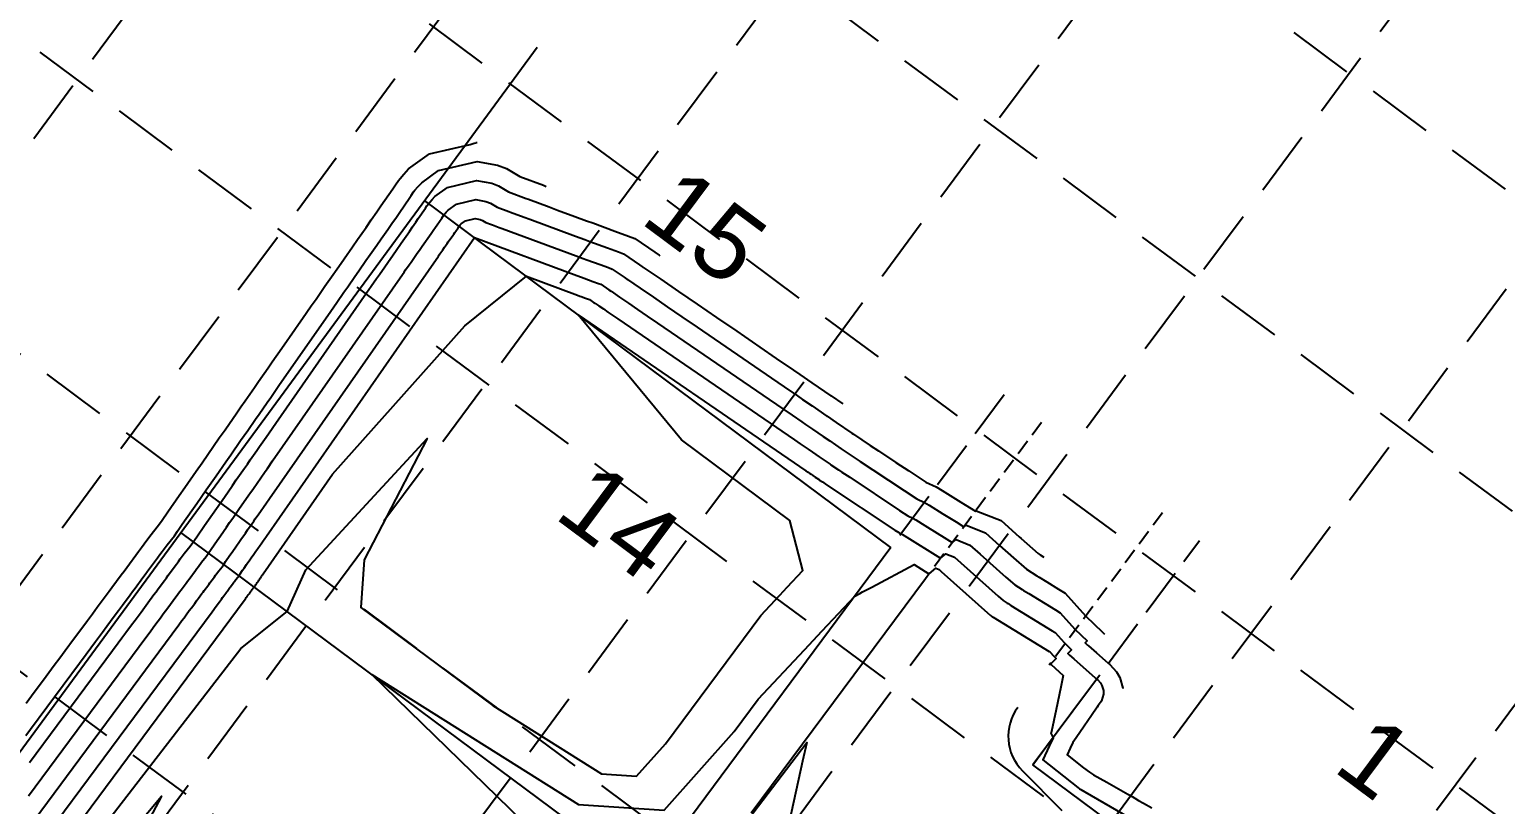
# Model space of a CAD drawing. Header units: feet. Extents: x 2260 to 6199, y 3666 to 7344.
# Drawn here: x 3605.8 to 3908.9, y 6721.6 to 6880.7 of the extents above; entities that cross this region are included whole.
import ezdxf
from ezdxf.enums import TextEntityAlignment as Align

# ---------------------------------------------------------------- set-up
doc = ezdxf.new("R2010")
doc.units = ezdxf.units.FT
doc.header["$LTSCALE"] = 40
doc.header["$MEASUREMENT"] = 0
for name, pattern in [('HIDDEN', [0.375, 0.25, -0.125]), ('SEWER', [0.325, 0.25, -0.075]), ('TIGHT', [0.12, 0.08, -0.04])]:
    doc.linetypes.add(name, pattern=pattern)
for name, color, linetype in [('BOUNDARY-LINE', 1, 'CONTINUOUS'), ('EOP-FUTURE', 4, 'TIGHT'), ('EOP-PROP', 4, 'CONTINUOUS'), ('FLOW-ARROWS', 253, 'CONTINUOUS'), ('GRID', 254, 'HIDDEN'), ('LOT-NOS', 4, 'CONTINUOUS'), ('lots-line', 4, 'CONTINUOUS'), ('PC', 43, 'CONTINUOUS'), ('ST-ROW', 2, 'CONTINUOUS'), ('ST-ROW-FUTURE', 4, 'SEWER')]:
    doc.layers.add(name, color=color, linetype=linetype)
doc.styles.get("Standard").update_dxf_attribs({"font": 'ARIAL.TTF'})

msp = doc.modelspace()

# ---------------------------------------------------------------- linework, layer by layer
at = {"layer": 'BOUNDARY-LINE', "color": 7}
for p, q in [((3173.84, 6147.13), (3710.09, 6877.07)), ((3822.86, 6744.56), (3811.86, 6729.77)), ((4435.88, 6265.94), (3811.86, 6729.77))]:
    msp.add_line(p, q, dxfattribs=at)
at = {"layer": 'EOP-FUTURE', "color": 7}
for p, q in [((3813.61, 6800.01), (3789.79, 6767.96)), ((3838.48, 6781.5), (3815.23, 6750.23))]:
    msp.add_line(p, q, dxfattribs=at)
at = {"layer": 'EOP-PROP', "color": 7}
for p, q in [((3789.79, 6767.96), (3754, 6719.81)), ((3817.9, 6720.3), (3809.71, 6728.53))]:
    msp.add_line(p, q, dxfattribs=at)
msp.add_arc((3816.8, 6735.58), 10, 143.3765, 224.8458, dxfattribs=at)
at = {"layer": 'FLOW-ARROWS', "color": 7}
for points in [[(3703.52, 6814.64, 0, 1.67, 0), (3699.87, 6811.22, 0, 0, 0), (3694.76, 6806.44, 0, 0, 0)], [(3748.14, 6797.83, 0, 1.67, 0), (3744.13, 6800.82, 0, 0, 0), (3732.98, 6809.12, 0, 0, 0)], [(3687.77, 6794.28, 0, 1.67, 0), (3689.99, 6798.76, 0, 0, 0), (3692.46, 6803.74, 0, 0, 0)], [(3653.26, 6747.79, 0, 1.67, 0), (3649.61, 6744.37, 0, 0, 0), (3644.5, 6739.59, 0, 0, 0)], [(3700.47, 6729.51, 0, 1.67, 0), (3696.46, 6732.49, 0, 0, 0), (3685.31, 6740.79, 0, 0, 0)], [(3637.51, 6727.43, 0, 1.67, 0), (3639.73, 6731.91, 0, 0, 0), (3642.2, 6736.89, 0, 0, 0)]]:
    msp.add_lwpolyline(points, format="xyseb", dxfattribs=at)
at = {"layer": 'GRID', "linetype": 'HIDDEN', "ltscale": 1.35}
for p, q in [((3458.75, 7181.54), (6061.18, 5252.37)), ((3427.64, 7139.57), (6030.07, 5210.4)), ((3395.08, 7098.88), (5997.51, 5169.71)), ((3771.54, 7080.59), (2682.06, 5610.89)), ((3363.96, 7056.9), (5966.39, 5127.73)), ((3813.52, 7049.47), (2724.04, 5579.77)), ((3855.49, 7018.35), (2766.01, 5548.66)), ((3332.84, 7014.93), (5935.28, 5085.76)), ((3897.47, 6987.24), (2807.99, 5517.54)), ((3301.73, 6972.95), (5904.16, 5043.78)), ((3939.44, 6956.12), (2849.96, 5486.42)), ((3981.42, 6925.01), (2891.93, 5455.31)), ((4023.39, 6893.89), (2933.91, 5424.19))]:
    msp.add_line(p, q, dxfattribs=at)
at = {"layer": 'lots-line', "color": 7}
for p, q in [((3782.73, 6774.39), (3686.95, 6845.58)), ((3732.3, 6706.55), (3636.91, 6777.46))]:
    msp.add_line(p, q, dxfattribs=at)
at = {"layer": 'PC', "color": 43, "flags": 128}
for points, elevation in [([(3605.15, 6742.39), (3606.26, 6743.89), (3609.29, 6747.98), (3610.94, 6750.2), (3612.08, 6751.74), (3613.19, 6753.25), (3614.88, 6755.53), (3615.96, 6756.97), (3617.72, 6759.35), (3618.75, 6760.74), (3619.76, 6762.1), (3621.57, 6764.55), (3622.18, 6765.37), (3622.78, 6766.18), (3624.67, 6768.73), (3625.25, 6769.52), (3625.82, 6770.28), (3628.25, 6773.56), (3628.83, 6774.34), (3629.39, 6775.09), (3630.57, 6776.69), (3632.33, 6778.92), (3633.07, 6779.98), (3634.25, 6781.67), (3636.57, 6785.01), (3637.76, 6786.71), (3640.08, 6790.05), (3641.28, 6791.76), (3642.45, 6793.44), (3644.82, 6796.85), (3645.99, 6798.53), (3648.4, 6801.98), (3649.27, 6803.23), (3650.11, 6804.44), (3652.04, 6807.2), (3652.89, 6808.43), (3654.84, 6811.23), (3655.7, 6812.46), (3657.68, 6815.3), (3660.32, 6819.08), (3661.11, 6820.22), (3661.89, 6821.34), (3663.7, 6823.94), (3664.69, 6825.36), (3666.51, 6827.97), (3667.54, 6829.45), (3669.36, 6832.06), (3670.44, 6833.6), (3672.14, 6836.04), (3673.22, 6837.6), (3674.94, 6840.06), (3676.03, 6841.62), (3677.16, 6843.25), (3678.01, 6844.47), (3680.47, 6848), (3680.96, 6848.79), (3681.6, 6849.69), (3681.93, 6850.12), (3682.68, 6851.01), (3683.68, 6852.05), (3687.95, 6855.15), (3696.3, 6857.09), (3697.13, 6857.34), (3697.46, 6857.45), (3697.59, 6857.47), (3697.77, 6857.47)], 573), ([(3605.1, 6735.77), (3606.05, 6737.05), (3616.1, 6750.61), (3617.49, 6752.49), (3618.45, 6753.79), (3619.4, 6755.07), (3620.83, 6757), (3621.74, 6758.23), (3623.23, 6760.24), (3624.1, 6761.41), (3624.95, 6762.56), (3626.49, 6764.63), (3627, 6765.33), (3627.51, 6766.01), (3629.11, 6768.18), (3629.6, 6768.84), (3630.08, 6769.48), (3632.14, 6772.26), (3632.63, 6772.92), (3633.1, 6773.56), (3634.1, 6774.91), (3635.59, 6776.79), (3636.21, 6777.69), (3637.21, 6779.12), (3639.18, 6781.94), (3640.18, 6783.38), (3642.15, 6786.21), (3643.16, 6787.66), (3644.15, 6789.08), (3646.16, 6791.96), (3647.15, 6793.39), (3649.19, 6796.31), (3649.92, 6797.36), (3650.64, 6798.39), (3652.27, 6800.73), (3652.99, 6801.76), (3654.64, 6804.13), (3655.37, 6805.17), (3657.04, 6807.58), (3667.69, 6822.86), (3668.33, 6823.77), (3668.95, 6824.67), (3670.4, 6826.74), (3671.19, 6827.88), (3672.65, 6829.97), (3673.47, 6831.15), (3674.93, 6833.24), (3675.79, 6834.48), (3677.15, 6836.43), (3678.02, 6837.68), (3679.39, 6839.64), (3680.26, 6840.89), (3681.17, 6842.19), (3681.85, 6843.17), (3683.81, 6845.99), (3684.2, 6846.62), (3684.72, 6847.35), (3684.98, 6847.69), (3685.58, 6848.4), (3686.39, 6849.23), (3689.8, 6851.72), (3697.79, 6853.57), (3701.95, 6852.84), (3703.79, 6852.12), (3706.5, 6850.49), (3711.35, 6848.7), (3711.96, 6848.48)], 572), ([(3605.83, 6730.22), (3622.9, 6753.25), (3624.04, 6754.79), (3624.83, 6755.85), (3625.6, 6756.89), (3626.77, 6758.47), (3627.52, 6759.48), (3628.74, 6761.12), (3629.45, 6762.08), (3630.15, 6763.03), (3631.4, 6764.72), (3631.83, 6765.29), (3632.24, 6765.85), (3633.55, 6767.62), (3633.95, 6768.16), (3634.34, 6768.69), (3636.03, 6770.96), (3636.43, 6771.5), (3636.81, 6772.02), (3637.63, 6773.13), (3638.85, 6774.67), (3639.36, 6775.4), (3640.18, 6776.58), (3641.79, 6778.88), (3642.61, 6780.06), (3644.22, 6782.37), (3645.05, 6783.56), (3645.86, 6784.72), (3647.5, 6787.08), (3648.31, 6788.24), (3649.98, 6790.64), (3650.58, 6791.5), (3651.16, 6792.34), (3652.5, 6794.25), (3653.09, 6795.1), (3654.44, 6797.04), (3655.03, 6797.89), (3656.4, 6799.86), (3675.07, 6826.64), (3675.54, 6827.32), (3676.01, 6827.99), (3677.1, 6829.55), (3677.69, 6830.4), (3678.78, 6831.97), (3679.4, 6832.86), (3680.49, 6834.42), (3681.14, 6835.35), (3682.16, 6836.81), (3682.81, 6837.75), (3683.84, 6839.23), (3684.49, 6840.16), (3685.17, 6841.14), (3685.68, 6841.87), (3687.16, 6843.99), (3687.45, 6844.46), (3687.84, 6845), (3688.03, 6845.26), (3688.49, 6845.79), (3689.09, 6846.42), (3691.65, 6848.28), (3697.64, 6849.67), (3700.76, 6849.12), (3702.14, 6848.58), (3704.17, 6847.36), (3707.81, 6846.02), (3708.27, 6845.85), (3712.54, 6844.27), (3714.28, 6843.63), (3717.81, 6842.33), (3720.23, 6841.43), (3721.5, 6840.97), (3726, 6839.3), (3728.84, 6838.25), (3730.16, 6837.77), (3734.26, 6834.96), (3735.14, 6834.36), (3735.21, 6834.31), (3735.29, 6834.25)], 571), ([(3605.62, 6723.38), (3629.71, 6755.88), (3630.59, 6757.08), (3631.21, 6757.91), (3631.81, 6758.72), (3632.72, 6759.95), (3633.3, 6760.73), (3634.25, 6762.01), (3634.8, 6762.75), (3635.34, 6763.49), (3636.32, 6764.8), (3636.65, 6765.25), (3636.97, 6765.68), (3637.99, 6767.06), (3638.3, 6767.48), (3638.61, 6767.89), (3639.92, 6769.66), (3640.23, 6770.08), (3640.53, 6770.48), (3641.17, 6771.35), (3642.11, 6772.54), (3642.51, 6773.11), (3643.15, 6774.03), (3644.4, 6775.82), (3645.03, 6776.74), (3646.29, 6778.54), (3646.93, 6779.46), (3647.56, 6780.36), (3648.84, 6782.2), (3649.47, 6783.1), (3650.77, 6784.96), (3651.23, 6785.63), (3651.69, 6786.29), (3652.73, 6787.77), (3653.19, 6788.43), (3654.24, 6789.94), (3654.7, 6790.6), (3655.77, 6792.13), (3682.44, 6830.41), (3682.76, 6830.87), (3683.07, 6831.32), (3683.8, 6832.36), (3684.19, 6832.93), (3684.92, 6833.97), (3685.33, 6834.56), (3686.06, 6835.61), (3686.49, 6836.22), (3687.17, 6837.2), (3687.61, 6837.82), (3688.29, 6838.81), (3688.73, 6839.43), (3689.18, 6840.08), (3689.52, 6840.57), (3690.5, 6841.98), (3690.7, 6842.3), (3690.95, 6842.66), (3691.09, 6842.83), (3691.39, 6843.19), (3691.79, 6843.6), (3693.5, 6844.84), (3697.49, 6845.77), (3699.57, 6845.4), (3700.49, 6845.04), (3701.85, 6844.23), (3704.27, 6843.34), (3704.58, 6843.22), (3707.43, 6842.17), (3708.59, 6841.74), (3717.95, 6838.29), (3719.89, 6837.57), (3720.9, 6837.2), (3724.5, 6835.86), (3726.77, 6835.03), (3727.83, 6834.64), (3731.12, 6832.39), (3731.81, 6831.91), (3731.87, 6831.87), (3731.94, 6831.83), (3732, 6831.78), (3735.47, 6829.41), (3739.1, 6826.92), (3742.9, 6824.33), (3746.87, 6821.6), (3751.05, 6818.75), (3755.81, 6815.48), (3759.18, 6813.18), (3762.7, 6810.77), (3764, 6809.88), (3766.51, 6808.16), (3770.39, 6805.5), (3770.44, 6805.47), (3772.81, 6803.85)], 570), ([(3605.41, 6716.54), (3636.51, 6758.52), (3637.15, 6759.37), (3637.58, 6759.96), (3638.01, 6760.54), (3638.66, 6761.42), (3639.08, 6761.98), (3639.76, 6762.89), (3640.15, 6763.43), (3640.54, 6763.95), (3641.24, 6764.89), (3641.47, 6765.21), (3641.7, 6765.52), (3642.43, 6766.5), (3642.65, 6766.8), (3642.87, 6767.09), (3643.81, 6768.36), (3644.03, 6768.66), (3644.24, 6768.95), (3644.7, 6769.56), (3645.37, 6770.42), (3645.66, 6770.83), (3646.11, 6771.48), (3647.01, 6772.76), (3647.46, 6773.41), (3648.36, 6774.7), (3648.82, 6775.36), (3649.27, 6776), (3650.18, 6777.31), (3650.63, 6777.96), (3651.56, 6779.29), (3651.89, 6779.77), (3652.21, 6780.23), (3652.95, 6781.3), (3653.28, 6781.77), (3654.03, 6782.84), (3654.36, 6783.32), (3655.13, 6784.41), (3689.82, 6834.19), (3689.98, 6834.42), (3690.13, 6834.65), (3690.5, 6835.16), (3690.69, 6835.45), (3691.06, 6835.97), (3691.26, 6836.27), (3691.63, 6836.79), (3691.84, 6837.1), (3692.18, 6837.59), (3692.4, 6837.9), (3692.74, 6838.39), (3692.96, 6838.7), (3693.19, 6839.03), (3693.36, 6839.27), (3693.85, 6839.98), (3693.95, 6840.13), (3694.07, 6840.31), (3694.14, 6840.4), (3694.29, 6840.58), (3694.49, 6840.79), (3695.35, 6841.41), (3697.34, 6841.87), (3698.38, 6841.69), (3698.84, 6841.51), (3699.52, 6841.1), (3700.73, 6840.65), (3700.89, 6840.6), (3702.31, 6840.07), (3702.89, 6839.86), (3718.09, 6834.24), (3719.55, 6833.7), (3720.31, 6833.43), (3723.01, 6832.43), (3724.71, 6831.8), (3725.5, 6831.51), (3727.97, 6829.82), (3728.49, 6829.46), (3728.54, 6829.43), (3728.58, 6829.4), (3728.63, 6829.37), (3731.23, 6827.59), (3733.95, 6825.72), (3736.8, 6823.77), (3739.79, 6821.73), (3742.92, 6819.59), (3758.17, 6809.14), (3760.81, 6807.34), (3763.56, 6805.46), (3764.58, 6804.76), (3766.55, 6803.41), (3769.59, 6801.33), (3769.62, 6801.31), (3771.48, 6800.04), (3774.7, 6797.83), (3775.05, 6797.59), (3778.46, 6795.33), (3780.14, 6794.22), (3783.72, 6791.84), (3786.36, 6790.09), (3789.87, 6787.77), (3791.98, 6786.83), (3793.25, 6786.04), (3797.08, 6783.67), (3797.95, 6783.13), (3800.08, 6781.81), (3800.21, 6781.92), (3805.32, 6779.87), (3809.04, 6776.55), (3809.46, 6776.18), (3812.92, 6773.1), (3813.33, 6772.85), (3814.1, 6772.37)], 569), ([(3605.19, 6709.7), (3643.32, 6761.15), (3643.7, 6761.67), (3643.96, 6762.02), (3644.22, 6762.37), (3644.61, 6762.89), (3644.86, 6763.23), (3645.26, 6763.78), (3645.5, 6764.1), (3645.73, 6764.41), (3646.15, 6764.98), (3646.29, 6765.17), (3646.43, 6765.35), (3646.87, 6765.94), (3647, 6766.12), (3647.13, 6766.3), (3647.69, 6767.06), (3647.83, 6767.24), (3647.96, 6767.41), (3648.23, 6767.78), (3648.63, 6768.29), (3648.81, 6768.54), (3649.08, 6768.93), (3649.61, 6769.7), (3649.89, 6770.09), (3650.42, 6770.86), (3650.7, 6771.26), (3650.97, 6771.64), (3651.52, 6772.43), (3651.79, 6772.82), (3652.34, 6773.62), (3652.54, 6773.9), (3652.74, 6774.18), (3653.18, 6774.82), (3653.38, 6775.1), (3653.83, 6775.75), (3654.03, 6776.03), (3654.49, 6776.69), (3697.19, 6837.97), (3718.24, 6830.2), (3719.21, 6829.84), (3719.71, 6829.66), (3721.51, 6828.99), (3722.65, 6828.57), (3723.18, 6828.38), (3724.82, 6827.25), (3725.17, 6827.01), (3725.2, 6826.99), (3725.23, 6826.97), (3725.26, 6826.95), (3727, 6825.76), (3728.81, 6824.52), (3730.71, 6823.22), (3732.7, 6821.86), (3734.79, 6820.43), (3760.54, 6802.81), (3762.44, 6801.5), (3764.43, 6800.14), (3765.16, 6799.64), (3766.58, 6798.67), (3768.78, 6797.16), (3768.81, 6797.15), (3770.15, 6796.23), (3772.47, 6794.63), (3772.73, 6794.46), (3775.19, 6792.83), (3776.4, 6792.03), (3778.99, 6790.31), (3785.43, 6786.04), (3788.03, 6784.32), (3789.59, 6783.62), (3790.54, 6783.04), (3793.38, 6781.27), (3796.08, 6779.6), (3797.69, 6778.6), (3798.15, 6778.97), (3802.14, 6777.37), (3805.04, 6774.78), (3807.89, 6772.24), (3810.53, 6769.89), (3812.68, 6768.57), (3813.15, 6768.28), (3814.75, 6767.3), (3817.13, 6765.84), (3818.51, 6764.99), (3822.68, 6760.37), (3826.16, 6756.98), (3826.14, 6756.96), (3826.34, 6756.78), (3826.55, 6756.59)], 568), ([(3604.98, 6702.87), (3650.12, 6763.79), (3650.25, 6763.96), (3650.34, 6764.08), (3650.42, 6764.19), (3650.55, 6764.37), (3650.64, 6764.48), (3650.77, 6764.66), (3650.85, 6764.77), (3650.93, 6764.87), (3651.07, 6765.06), (3651.12, 6765.13), (3651.16, 6765.19), (3651.31, 6765.38), (3651.35, 6765.44), (3651.4, 6765.5), (3651.58, 6765.76), (3651.63, 6765.82), (3651.67, 6765.87), (3651.76, 6766), (3651.9, 6766.17), (3651.95, 6766.25), (3652.04, 6766.38), (3652.22, 6766.64), (3652.31, 6766.77), (3652.49, 6767.02), (3652.58, 6767.16), (3652.67, 6767.28), (3652.86, 6767.55), (3652.95, 6767.68), (3653.13, 6767.94), (3653.2, 6768.04), (3653.26, 6768.13), (3653.41, 6768.34), (3653.48, 6768.44), (3653.63, 6768.65), (3653.69, 6768.75), (3653.85, 6768.97), (3668.08, 6789.39), (3695.21, 6819.87), (3707.86, 6830.04), (3718.38, 6826.16), (3718.87, 6825.98), (3719.12, 6825.89), (3720.02, 6825.55), (3720.59, 6825.34), (3720.85, 6825.25), (3721.67, 6824.68), (3721.85, 6824.56), (3721.86, 6824.55), (3721.88, 6824.54), (3721.89, 6824.53), (3722.76, 6823.94), (3723.67, 6823.32), (3724.62, 6822.67), (3725.61, 6821.99), (3726.66, 6821.27), (3762.9, 6796.47), (3764.07, 6795.66), (3765.29, 6794.83), (3765.75, 6794.52), (3766.62, 6793.92), (3767.97, 6792.99), (3767.99, 6792.98), (3768.81, 6792.42), (3770.25, 6791.44), (3770.4, 6791.33), (3771.92, 6790.33), (3772.66, 6789.83), (3774.25, 6788.78), (3784.49, 6781.99), (3786.19, 6780.86), (3787.21, 6780.41), (3787.82, 6780.03), (3789.68, 6778.88), (3794.22, 6776.06), (3795.31, 6775.39), (3796.08, 6776.02), (3798.95, 6774.87), (3801.05, 6773), (3806.32, 6768.3), (3808.15, 6766.68), (3809.63, 6765.76), (3809.96, 6765.56), (3811.06, 6764.89), (3816.49, 6761.56), (3817.48, 6760.94), (3820.49, 6757.62), (3822.99, 6755.18), (3822.59, 6754.77), (3822.73, 6754.65), (3822.87, 6754.52), (3822.93, 6754.48), (3822.95, 6754.45), (3823, 6754.41), (3823.11, 6754.31), (3823.25, 6754.19), (3824.93, 6752.71), (3826.7, 6751.14), (3827.33, 6750.59), (3827.68, 6750.32), (3829.01, 6748.87), (3829.69, 6747.69), (3830.32, 6745.46), (3830.32, 6745.4)], 567), ([(3604.76, 6696.03), (3649.22, 6753.62), (3658.73, 6761.24), (3662.56, 6769.78), (3687.49, 6796.72), (3674.59, 6771.84), (3673.89, 6762.07), (3700.98, 6741.94), (3723.27, 6727.93), (3730.5, 6727.44), (3736.42, 6734.09), (3756, 6760.42), (3759.91, 6764.6), (3761.42, 6766.21), (3764.65, 6769.66), (3761.93, 6779.93), (3739.7, 6796.45), (3718.52, 6822.12), (3765.26, 6790.13), (3765.7, 6789.83), (3766.16, 6789.51), (3766.33, 6789.4), (3766.66, 6789.17), (3767.16, 6788.82), (3767.17, 6788.82), (3767.48, 6788.61), (3768.02, 6788.24), (3768.08, 6788.2), (3768.64, 6787.82), (3768.92, 6787.64), (3769.52, 6787.24), (3783.55, 6777.94), (3784.34, 6777.41), (3784.82, 6777.2), (3785.11, 6777.02), (3785.97, 6776.49), (3792.36, 6772.53), (3792.92, 6772.18), (3794.01, 6773.07), (3795.77, 6772.37), (3797.05, 6771.22), (3804.75, 6764.37), (3805.76, 6763.47), (3806.58, 6762.96), (3806.76, 6762.85), (3807.37, 6762.47), (3815.84, 6757.28), (3816.46, 6756.9), (3818.29, 6754.87), (3819.82, 6753.37), (3819.05, 6752.58), (3819.12, 6752.52), (3819.19, 6752.46), (3819.22, 6752.43), (3819.24, 6752.42), (3819.26, 6752.4), (3819.32, 6752.35), (3819.39, 6752.28), (3820.26, 6751.52), (3824.65, 6747.64), (3824.95, 6747.37), (3825.11, 6747.25), (3825.73, 6746.58), (3826.05, 6746.02), (3826.34, 6744.98), (3826.35, 6744.26), (3825.93, 6742.86), (3825.92, 6742.86), (3825.92, 6742.85), (3825.67, 6742.47), (3825.28, 6741.9), (3825.07, 6741.6), (3823.91, 6739.9), (3822.39, 6737.68), (3820.76, 6735.31), (3820.08, 6734.31), (3819.5, 6733.15), (3818.91, 6731.84), (3822.26, 6729.17), (3823.52, 6728.27), (3824.28, 6727.67), (3827.04, 6726.2), (3831.35, 6723.73), (3832.22, 6723.23), (3832.79, 6722.9), (3833.54, 6722.47), (3834.59, 6721.87), (3836.26, 6720.91)], 566), ([(3712.29, 6713.15), (3676.12, 6748.31), (3718.59, 6721.63), (3736.13, 6720.45), (3750.52, 6736.6), (3755.45, 6743.22), (3764.96, 6753.37), (3768.62, 6757.27), (3775.31, 6764.4), (3776.31, 6764.94), (3776.89, 6765.25), (3778.77, 6766.24), (3787.48, 6770.87), (3790.5, 6768.99), (3790.54, 6768.97), (3791.95, 6770.12), (3792.59, 6769.87), (3793.06, 6769.45), (3803.18, 6760.43), (3803.37, 6760.26), (3803.53, 6760.16), (3803.57, 6760.14), (3803.69, 6760.06), (3815.2, 6752.99), (3815.43, 6752.86), (3816.1, 6752.11), (3816.66, 6751.57), (3815.5, 6750.4), (3815.51, 6750.39), (3815.51, 6750.39), (3815.51, 6750.39), (3815.52, 6750.38), (3815.52, 6750.38), (3815.52, 6750.38), (3815.53, 6750.38), (3815.59, 6750.32), (3818.11, 6748.09), (3817.62, 6745.72), (3816.64, 6741.11), (3815.69, 6736.58), (3815.68, 6736.56), (3815.63, 6736.47), (3815.6, 6736.37), (3815.57, 6736.27), (3816.06, 6735.31), (3815.2, 6733.59), (3813.93, 6730.79), (3821.06, 6725.12), (3821.45, 6724.84), (3821.68, 6724.66), (3822.53, 6724.21), (3831.66, 6718.97)], 565), ([(3753.56, 6718.72), (3763.26, 6731.49), (3765.43, 6734.36), (3764.59, 6730.5), (3761.36, 6715.82)], 564), ([(3618.58, 6706.12), (3632.96, 6723.34), (3624.15, 6706.73)], 565)]:
    msp.add_lwpolyline(points, dxfattribs=dict(at, elevation=elevation))
at = {"layer": 'ST-ROW', "color": 7}
msp.add_line((3782.73, 6774.39), (3691.2, 6651.25), dxfattribs=at)
at = {"layer": 'ST-ROW-FUTURE', "color": 7}
for p, q in [((3805.99, 6805.69), (3782.73, 6774.39)), ((3811.86, 6729.77), (3846.1, 6775.83))]:
    msp.add_line(p, q, dxfattribs=at)

# ---------------------------------------------------------------- texts
at = {"layer": 'LOT-NOS', "color": 7}
for s, p in [('15', (3744.71, 6840.31)), ('14', (3727.04, 6779.75)), ('1', (3882.27, 6731.31))]:
    msp.add_text(s, height=15, rotation=323.3354, dxfattribs=at).set_placement(p, align=Align.MIDDLE_CENTER)

doc.saveas('drawing.dxf')
